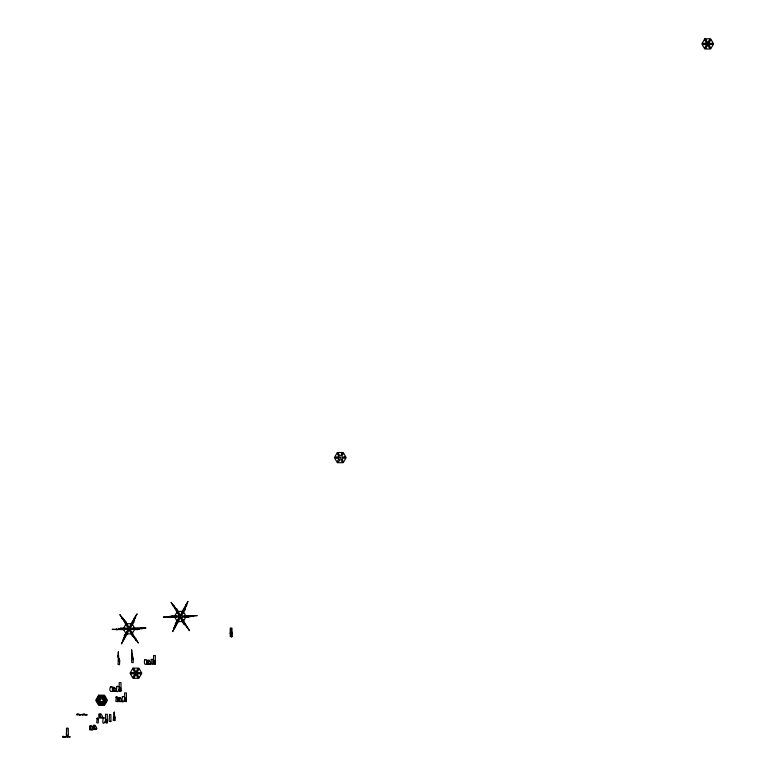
<?xml version="1.0" encoding="UTF-8"?>
<svg xmlns="http://www.w3.org/2000/svg" width="776" height="776" viewBox="0 0 776 776"><rect width="100%" height="100%" fill="white"/><g stroke="black" fill="none" stroke-linecap="round" stroke-linejoin="round"><path stroke-width="1.16" d="M65.436 736.608L65.543 736.851M68.453 736.54C69.209 736.89 69.442 736.715 69.539 736.443M81.17 714.803C82.605 714.492 79.016 714.356 79.821 714.803M86.737 714.803L86.184 714.405L87.174 714.929C83.236 714.628 86.582 714.444 85.738 714.803M68.307 735.017L68.288 728.344L66.823 727.956L66.367 735.017L68.046 735.299M96.719 718.634L97.369 718.188L97.834 719.071L97.834 718.188L98.465 718.518L98.212 723.038L96.719 722.689L97.155 718.188M103.189 718.217C109.649 715.812 101.035 730.711 103.189 718.217L103.625 717.781M107.301 722.689L107.301 714.25L105.536 714.25L105.546 722.689L107.301 722.689L106.865 723.067M110.386 687.022C111.269 686.1 111.026 687.4 112.064 686.75C115.042 692.551 107.835 693.463 110.386 687.022L110.832 686.576M113.063 691.445C110.337 684.927 115.799 686.818 116.274 690.514L115.391 690.514L116.274 690.873L115.944 691.445L113.18 691.018M110.89 721.35L110.881 714.706L109.513 714.386L109.135 721.35L110.89 721.35L110.454 721.728M115.837 697.304L116.487 696.867L116.953 697.75L116.953 696.867L117.583 697.188L117.273 701.727L115.847 701.417L116.274 696.867M116.856 686.605C123.743 684.568 114.625 698.875 116.856 686.605L117.302 686.168M115.013 720.351L113.257 720.467L113.781 715.045A36.85 36.85 0 0 0 113.946 712.562L114.305 711.97L114.305 712.562A36.85 36.85 0 0 0 114.47 715.045L115.013 717.034L114.625 720.788M118.185 697.837L120.115 697.459L121.716 700.214L121.716 700.806L120.833 700.806L121.589 701.62L118.282 701.572L118.631 697.391M120.978 691.018L119.223 691.135L119.213 682.637L120.978 682.637L120.978 691.018L119.213 691.018M122.307 696.897C128.603 694.394 120.299 709.536 122.307 696.897L122.744 696.45M126.42 701.358L126.42 692.919L124.655 692.919L124.664 701.358L126.42 701.358L125.984 701.746M231.985 636.611L231.995 628.172L230.23 628.172L230.23 636.611L231.985 636.611L231.549 636.999M65.892 736.851L64.078 736.851M65.087 736.851L64.185 736.54M133.947 618.685L137.129 613.894L130.523 624.632L131.581 625.669L134.122 621.896L133.113 620.839M135.654 617.153L132.803 622.788L134.258 619.558M122.598 640.481L125.45 634.846L123.985 638.076M125.149 636.708L124.131 635.748L126.672 631.965L127.73 633.003L121.425 643.925L123.985 638.793M174.872 625.563L176.928 622.711L173.775 628.182M186.832 604.843L183.98 610.489L185.435 607.249M176.443 624.428L175.327 623.38L177.849 619.665L178.907 620.693L172.602 631.615L175.163 626.484M185.202 623.807L183.155 619.762L181.768 620.199L183.737 624.243L185.202 623.807L189.499 630.713L186.337 625.941M124.218 621.45L126.216 625.543L127.604 625.097L125.644 621.052L124.49 621.178M175.483 609.073L177.355 613.195L178.732 612.827L176.782 608.704L175.366 609.053M64.049 736.957L64.185 736.851M76.863 714.832L76.999 714.056L77.086 714.832M85.379 714.453L85.981 714.55M79.821 714.492L80.82 714.803M69.462 736.54L70.247 736.987L68.356 736.637M124.257 621.421L119.873 614.582L123.035 619.364M133.889 636.223L132.017 632.11L130.64 632.469L132.56 636.553L134.006 636.252L138.322 643.023L135.16 638.25M121.968 618.21L122.627 617.938M122.268 618.734L122.938 618.482M123.656 619.723L125.722 622.604L122.259 617.318M123.568 620.276L124.179 619.927M173.145 605.91L173.795 605.629M173.446 606.425L174.115 606.172M174.212 607.055L171.05 602.283L175.415 609.131M174.745 607.967L175.357 607.618M134.015 637.678L134.636 637.329M134.549 637.882L132.473 635.001L135.936 640.287M135.266 639.123L135.926 638.871M135.577 639.667L136.227 639.395M135.887 640.21L136.43 639.725M185.27 625.495L185.813 625.019M185.726 625.572L183.65 622.701L187.365 627.726M186.754 627.357L187.404 627.086M118.291 659.891L118.039 664.411L119.456 664.722L119.785 660.24L118.35 659.872L118.379 651.753L118.02 657.495M230.23 633.226L230.773 631.247A36.85 36.85 0 0 0 230.928 628.764L230.938 628.172M189.082 615.94L188.772 617.366L184.232 617.056L184.659 615.611L197.201 615.611L191.488 615.969M169.721 616.319L173.223 616.678L167.005 617.027M193.641 616.319L187.336 616.678L190.857 616.319M171.37 617.027L171.777 615.63L176.317 615.94L175.948 617.376L163.348 617.027L169.09 617.376M118.544 628.628L122.045 628.977L115.828 629.336M142.464 628.628L136.159 628.977L139.69 628.628M120.28 629.307L120.6 627.939L125.159 628.308L124.771 629.685L112.171 629.336L117.913 629.685M131.658 654.139L132.366 654.042M118.379 655.41L119.077 661.618L118.728 658.096M132.007 655.487L131.658 649.764L131.658 662.365L133.094 662.733L133.404 658.193L132.007 657.786M118.02 655.943L118.728 656.03M132.366 656.108L132.715 659.639L132.366 653.324M132.007 656.544L132.715 656.544M118.379 658.523L119.077 658.533M112.743 691.018L114.208 690.873L114.208 687.691L113.034 687.691L113.034 690.873M93.45 726.142L94.623 726.142L94.623 728.499L93.45 728.499M96.68 728.499L95.797 728.499L96.68 728.907L96.302 729.488L93.285 729.362L93.324 725.23L95.147 725.288L96.68 727.966L96.68 728.557L95.797 728.557M93.159 729.11L92.276 729.023L93.159 729.498L92.771 730.022L89.754 729.896L89.715 725.841L91.549 725.735L93.159 728.499M231.995 633.226L231.413 630.878A37.927 37.927 0 0 1 231.287 628.764L231.287 628.531M80.267 714.929L80.171 714.803M64.563 736.948L64.883 736.608M186.094 604.698L186.783 604.931M185.9 605.038L186.473 605.464M185.6 605.561L186.153 606.007M185.445 606.541L187.996 601.41L181.73 612.274L182.758 613.36L185.299 609.587L184.29 608.529M184.911 607.453L185.522 607.812M175.075 625.213L175.686 625.572M174.134 627.551L174.697 627.988M134.636 617.502L135.296 617.774M134.423 617.871L134.985 618.317M133.744 619.762L134.345 620.121M123.83 637.649L124.509 637.872M175.153 607.268L176.598 610.47L173.436 605.008M66.513 735.173L66.455 728.48M65.892 736.608L64.99 736.463L65 736.987M192.826 615.611L192.923 616.319M190.43 615.969L190.421 616.678M170.128 616.319L170.128 617.027M167.626 616.678L167.723 617.376M142.221 627.92L142.367 628.628M141.833 627.92L141.746 628.628M141.232 627.92L141.125 628.628M140.31 628.279L146.024 627.92L133.424 627.929L133.055 629.355L137.594 629.666L138.002 628.279M139.253 628.279L139.244 628.977M120.678 690.873L120.678 687.691L119.504 687.691L119.504 690.873M118.951 628.628L118.951 629.336M116.448 628.977L116.361 629.685M99.076 714.163L99.163 717.955L102.422 718.043L101.714 717.131L102.597 716.597L100.996 713.842L99.085 714.104M144.743 659.891C144.161 661.113 143.967 665.808 146.47 664.12C147.12 658.514 146.48 659.716 144.763 659.833M147.101 660.424L147.188 664.217L150.457 664.295L149.739 663.451L150.622 663.451L150.622 662.859L149.021 660.104L147.101 660.424M151.213 659.484L151.223 664.062L152.649 664.372L152.94 659.367L151.223 659.425M155.326 663.946L153.57 664.004L153.561 655.565L155.326 655.565L155.326 663.946M62.546 736.356L62.672 736.996L62.546 736.356M63.516 736.356L63.642 736.996L63.516 736.356M66.814 736.356L66.949 736.996L66.814 736.356M67.784 736.356L67.919 736.996L67.784 736.356M79.142 714.298L79.278 714.948L79.142 714.298M84.71 714.298L84.846 714.948L84.71 714.298M77.532 714.492L77.532 714.492M78.172 714.492L78.172 714.492M77.445 714.376C77.522 715.938 78.211 713.163 77.445 714.376M78.095 714.376C78.182 715.899 78.871 713.154 78.095 714.376M83.759 714.618L84.05 714.114L83.759 714.618M82.654 714.289L82.343 714.919L82.654 714.289M83.304 714.289L83.197 714.89L83.304 714.289M126.158 623.71L123.219 628.803L126.158 633.895L132.036 633.895L134.985 628.803L132.036 623.71L126.158 623.71M127.749 629.966L126.158 632.721L127.177 633.313L128.767 630.558L127.749 629.966M128.758 628.211L128.758 629.394L129.437 629.394L129.776 628.803L128.758 628.211M131.018 624.302L129.437 627.047L130.455 627.638L132.036 624.884L131.018 624.302M98.63 695.189L95.681 700.282L98.63 705.374L104.508 705.374L107.447 700.282L104.508 695.189L98.63 695.189M98.29 696.955L97.039 699.098L99.532 699.098L98.29 696.955M99.532 701.455L98.29 703.609L97.039 701.455L99.532 701.455M102.81 695.771L101.569 697.925L100.327 695.771L102.81 695.771M99.988 701.727L98.756 703.861L99.318 704.598L101.103 702.367L99.988 701.727M103.257 696.053L102.025 698.187L103.15 698.837L104.382 696.693L103.257 696.053M101.569 702.629L100.327 704.783L102.81 704.783L101.569 702.629M104.847 696.955L103.606 699.098L106.089 699.098L104.847 696.955M106.089 701.455L104.847 703.609L103.606 701.455L106.089 701.455M132.977 668.117L130.038 673.209L132.977 678.302L138.865 678.302L141.804 673.209L138.865 668.117L132.977 668.117M134.568 674.373L132.977 677.128L133.996 677.72L135.587 674.965L134.568 674.373M135.587 672.627L135.247 673.209L136.266 673.801L136.266 672.627L135.587 672.627M137.847 668.708L136.256 671.453L137.274 672.045L138.865 669.29L137.847 668.708M177.335 611.401L174.396 616.493L177.335 621.586L183.214 621.586L186.153 616.493L183.214 611.401L177.335 611.401M178.926 617.667L177.335 620.412L178.354 621.004L179.945 618.249L178.926 617.667M179.935 615.911L179.595 616.493L180.614 617.085L180.614 615.911L179.935 615.911M182.195 611.992L180.614 614.737L181.632 615.329L183.214 612.584L182.195 611.992M337.337 452.515L334.398 457.607L337.337 462.7L343.215 462.7L346.164 457.607L343.215 452.515L337.337 452.515M338.724 459.13C336.26 461.613 338.821 463.088 339.743 459.722L338.724 459.13M339.936 457.025L339.936 458.199L340.615 458.199L340.955 457.607L339.936 457.025M341.993 453.465L340.819 455.502L341.838 456.084L343.011 454.047L341.993 453.465M704.773 38.8L701.834 43.892L704.773 48.985L710.661 48.985L713.6 43.892L710.661 38.8L704.773 38.8M706.364 45.056L704.773 47.811L705.791 48.403L707.382 45.648L706.364 45.056M707.372 43.301L707.372 44.484L708.052 44.484L708.391 43.892L707.372 43.301M709.642 39.392L708.052 42.137L709.07 42.728L710.661 39.974L709.642 39.392M705.791 39.392L704.773 39.974L706.364 42.728L707.382 42.137L705.791 39.392M709.07 45.056L708.052 45.648L709.642 48.403L710.661 47.811L709.07 45.056M338.055 453.349L337.541 454.047L338.724 456.084L339.743 455.502L338.055 453.349M341.838 459.13L340.819 459.722C341.741 463.088 344.292 461.613 341.838 459.13M127.177 624.302L126.158 624.884L127.749 627.638L128.767 627.047L127.177 624.302M130.455 629.966L129.437 630.558L131.018 633.313L132.036 632.721L130.455 629.966M178.354 611.992L177.335 612.584L178.926 615.329L179.945 614.737L178.354 611.992M181.632 617.667L180.614 618.249L182.195 621.004L183.214 620.412L181.632 617.667M133.996 668.708L132.977 669.29L134.568 672.045L135.587 671.453L133.996 668.708M99.318 695.965L98.756 696.693L99.988 698.837L101.103 698.187L99.318 695.965M137.274 674.373L136.256 674.965L137.847 677.72L138.865 677.128L137.274 674.373M101.569 698.536L100.056 699.409L100.056 701.155L101.569 702.028L103.072 701.155L103.072 699.409L101.569 698.536M103.15 701.727L102.025 702.367L103.819 704.598L104.382 703.861L103.15 701.727M706.034 43.301L702.852 43.301L702.852 44.484L706.034 44.484L706.034 43.301M712.581 43.301L709.4 43.301L709.4 44.484L712.581 44.484L712.581 43.301M338.181 457.025C334.805 456.133 334.805 459.082 338.181 458.199L338.181 457.025M344.728 457.025L342.381 457.025L342.381 458.199L344.728 458.199L344.728 457.025M178.587 615.911L175.415 615.911L175.415 617.085L178.587 617.085L178.587 615.911M185.134 615.911L181.962 615.911L181.962 617.085L185.134 617.085L185.134 615.911M127.409 628.211L124.238 628.211L124.238 629.394L127.409 629.394L127.409 628.211M133.957 628.211L130.785 628.211L130.785 629.394L133.957 629.394L133.957 628.211M231.762 633.585L230.462 633.585L230.909 636.407L231.762 636.058L231.762 633.585M148.565 660.628L147.391 660.628L147.391 663.8L148.565 663.8L148.565 660.628M155.035 660.628L153.861 660.628L153.861 663.8L155.035 663.8L155.035 660.628M134.238 672.627L131.057 672.627L131.057 673.801L134.238 673.801L134.238 672.627M140.786 672.627L137.604 672.627L137.604 673.801L140.786 673.801L140.786 672.627M119.659 697.983L118.486 697.983L118.486 701.155L119.659 701.155L119.659 697.983M126.187 698.332L124.897 698.332L125.334 701.155L126.187 700.806L126.187 698.332M99.532 699.632L97.058 699.632L96.699 700.486L99.532 700.922L99.532 699.632M106.079 699.632L103.606 699.632L103.606 700.922L106.079 700.922L106.079 699.632M100.162 714.366L99.309 714.715L99.309 717.189L100.599 717.189L100.162 714.366M114.77 717.383L113.48 717.383L113.917 720.206L114.77 719.856L114.77 717.383M107.069 719.662L105.778 719.662L106.215 722.485L107.069 722.126L107.069 719.662M94.245 725.735L93.392 726.084L93.392 728.557L94.682 728.557L94.245 725.735M90.714 726.258L89.861 726.608L89.861 729.081L91.151 729.081L90.714 726.258"/></g></svg>
